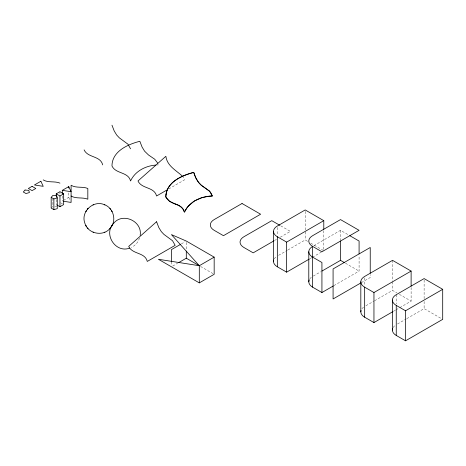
<?xml version="1.0" encoding="UTF-8"?>
<svg xmlns="http://www.w3.org/2000/svg" width="466" height="466" viewBox="0 0 466 466"><rect width="100%" height="100%" fill="white"/><g stroke="black" fill="none" stroke-linecap="round" stroke-linejoin="round"><path stroke-width="0.35" stroke-dasharray="2.33 1.75" d="M139.497 238.021C138.46 242.122 135.262 245.582 131.464 247.335M51.173 208.086L52.903 206.123L52.903 198.97M63.481 200.392L68.747 197.351L68.747 192.347M168.762 188.951L184.437 179.899L183.091 177.063M181.344 243.904L185.054 241.761M172.67 266.074L177.628 263.214M274.596 240.479L276.489 239.39M280.264 237.211L290.341 231.392L280.433 225.672M278.575 255.351L287.248 250.341M287.866 249.986L305.207 239.973L308.306 241.761M313.88 245.693L340.512 230.32L349.18 235.324M309.931 258.7L311.824 257.611M312.453 257.244L321.266 252.153M313.257 276.088L320.69 271.795M333.895 285.629L359.088 271.084L359.088 255.351M361.418 282.606L370.237 277.515L370.237 274.655M365.903 305.766L373.953 301.118M374.571 300.762L392.535 290.388L396.869 292.893M393.479 311.3L395.366 310.21M395.995 309.843L399.146 308.026M399.776 307.665L411.117 301.118L411.117 287.528M397.486 324.004L406.16 318.994M406.777 318.639L424.118 308.626L442.7 319.356M157.176 164.976L158.428 164.882M54.79 206.292L56.677 206.467M310.781 243.188L323.788 250.702M345.463 263.214L359.088 271.084M399.345 294.326L411.117 301.118M200.543 266.435L212.927 273.583M60.568 202.786L62.427 203.858M68.747 197.351L70.512 201.161M424.118 280.019L424.118 298.613M424.118 301.473L424.118 308.626M396.251 294.681L396.251 303.978M392.535 260.354L392.535 281.091M392.535 281.808L392.535 290.388M364.662 277.876L364.662 285.74M340.512 230.32L340.512 240.328M323.788 230.676L323.788 249.986M305.207 211.366L305.207 239.973M277.34 227.455L277.34 235.324M186.295 242.477L186.295 249.625M171.43 261.787L171.43 265.358M62.31 196.064L62.31 201.067M59.951 191.701L59.951 194.561M56.235 199.565L56.235 204.574M274.229 258.921A13.135 7.584 0 0 1 276.67 256.481M309.89 278.773A13.135 7.584 0 0 1 311.358 277.305M361.913 308.812A13.135 7.584 0 0 1 363.998 306.896M393.141 327.575A13.135 7.584 0 0 1 395.582 325.134"/><path stroke-width="0.7" d="M140.173 235.318C142.561 221.152 122.61 212.106 113.605 223.342C103.097 233.885 115.434 253.37 129.507 248.168M166.053 194.211L166.379 192.545A11.434 6.6 -60 0 1 169.467 185.946M104.518 204.737C93.549 199.664 80.484 211.733 84.829 223.092C87.736 233.833 103.236 236.973 110.145 228.311M109.871 228.625C117.094 221.449 113.821 207.813 104.209 204.609M86.111 211.081L86.321 210.714M85.831 211.57L86.041 211.203M111.898 225.835L112.114 225.462M186.994 207.842L184.437 212.082L182.8 208.751L179.387 205.663A15.017 8.668 60 0 0 178.798 205.355L178.216 205.081A29.737 17.166 60 0 0 177.045 204.603L176.661 204.458M169.473 185.951L171.832 183.237M187.192 207.58L188.2 206.31M87.445 209.135L87.725 208.809M87.8 208.727L88.068 208.413M110.215 228.229L110.494 227.903M188.41 206.065L194.293 201.05L201.72 197.735M51.173 197.357L52.903 195.394L56.677 195.737L57.271 197.916L57.271 208.646L53.87 209.642L51.173 208.086L51.173 197.357L53.87 198.918L57.271 197.916M172.088 182.992L173.626 181.635M173.882 181.42C179.666 176.876 186.709 174.325 193.728 172.391C195.411 178.327 198.679 184.175 204.19 187.315M56.235 195.994L56.235 193.844L59.951 191.701L63.667 193.844L63.667 204.574L59.951 206.718L56.858 204.929M62.31 190.338L68.747 186.627L71.1 191.701L62.31 190.338L62.31 193.914M56.235 193.844L59.951 195.994L63.667 193.844M167.02 189.959L156.57 195.994C154.304 186.627 141.699 189.144 137.988 180.971L165.855 156.302C167.247 166.286 176.451 170.428 182.8 176.556M180.721 244.266L171.43 249.625L171.43 261.787M178.862 262.498L186.295 258.211L199.302 265.719L214.168 257.133L214.168 274.299L199.302 282.879L158.428 259.282L199.302 265.719L199.302 282.879M273.967 240.846L253.184 252.846L243.893 247.481A13.135 7.584 0 0 1 243.893 236.757L271.765 220.663L279.816 225.311M323.788 220.663L305.207 209.939L277.34 226.027A13.135 7.584 0 0 0 277.34 236.751L286.631 242.116L323.788 220.663L323.788 229.243M273.717 260.016A13.135 7.584 0 0 0 277.34 266.791L286.631 272.156L309.302 259.061M321.93 271.084L340.512 260.354L344.228 262.498M309.238 279.845A13.135 7.584 0 0 0 312.639 287.173L321.93 292.537L333.266 285.99M360.789 282.973L333.079 298.974L333.079 268.934L370.237 247.481L370.237 273.227M411.117 271.078L392.535 260.354L364.662 276.443A13.135 7.584 0 0 0 364.662 287.173L373.953 292.537L411.117 271.078L411.117 286.101M361.045 310.432A13.135 7.584 0 0 0 364.662 317.206L373.953 322.571L392.85 311.661M442.7 289.316L424.118 278.592L396.251 294.681A13.135 7.584 0 0 0 396.251 305.405L405.542 310.77L442.7 289.316L442.7 319.356L405.542 340.809L396.251 335.444A13.135 7.584 0 0 1 392.628 328.67M93.025 204.894L93.351 204.766M93.421 204.737L93.73 204.609M104.209 232.429L104.914 232.138M201.953 197.666L208.419 196.337M155.924 165.069C145.555 165.785 135.029 171.214 130.556 180.971C128.296 171.61 115.684 174.127 111.974 165.954C112.026 151.339 127.76 144.367 139.847 141.285L142.095 147.093L144.577 151.153L148.52 154.992L154.741 159.232L157.665 163.053M208.64 196.308L212.31 195.994L211.459 193.984A7.229 4.171 60 0 0 209.7 191.398L209.286 190.967M63.661 201.277L71.1 202.43L71.1 185.264C76.197 188.38 82.523 186.225 87.824 188.485L87.824 199.209C82.523 196.955 76.197 199.11 71.1 195.994M174.931 203.858L175.699 204.12M174.738 203.788L169.484 201.236L165.855 197.066C165.908 182.445 181.641 175.472 193.728 172.391L195.976 178.204L198.458 182.264L201.079 185.043L209.688 191.392L212.31 195.994C201.131 196.215 189.278 201.458 184.437 212.082L183.715 210.323A6.699 3.868 60 0 0 182.066 207.795A7.165 4.136 60 0 0 180.756 206.572L175.845 204.172M176.468 204.388C172.274 203.153 167.97 201.137 165.855 197.066A19.03 10.986 -60 0 1 166.047 194.211M104.588 204.766L104.914 204.894M93.025 232.138L93.73 232.429M59.951 183.121C54.656 180.86 48.324 183.016 43.227 179.899M349.797 235.68L359.088 241.044L359.088 253.918M214.168 257.133L186.295 241.044L171.43 234.608L199.302 265.719M204.411 187.454L209.077 190.757M110.494 209.129L109.871 208.413M87.445 227.903L87.725 228.229M87.8 228.311L88.068 228.625M84.107 149.866C87.812 158.038 100.423 155.522 102.683 164.882M111.619 210.714L111.828 211.075M111.898 211.203L112.114 211.57M85.831 225.462L86.041 225.835M86.111 225.958L86.321 226.319M130.556 148.794L127.94 144.192L119.325 137.843L116.71 135.064L114.222 131.004L111.974 125.191M405.542 310.77L405.542 340.809M396.251 305.405L396.251 335.444M392.401 300.046L392.401 330.079M373.953 292.537L373.953 322.571M364.662 287.173L364.662 317.206M360.818 281.808L360.818 311.841M340.512 241.044L340.512 260.354M321.93 292.537L321.93 262.498L312.639 257.133A13.135 7.584 0 0 1 312.639 246.409A13.135 7.584 0 0 1 312.639 235.68L340.512 219.591L359.088 230.32L321.93 251.774L312.639 246.409L312.639 287.173M308.789 251.774L308.789 281.808M286.631 242.116L286.631 272.156M277.34 236.751L277.34 266.791M273.49 231.392L273.49 261.426M186.295 251.058L186.295 258.211M68.747 186.627L68.747 188.054M59.951 195.994L59.951 206.718M56.677 195.737L56.677 197.17M53.87 198.918L53.87 209.642M25.036 190.029L23.3 191.992L25.997 193.553L29.405 192.551L28.805 190.373L25.036 190.029M156.57 221.734L128.698 246.409C132.408 254.582 145.013 252.065 147.279 261.426L175.146 245.337L172.531 240.736L163.915 234.386L161.3 231.608L158.813 227.548L156.57 221.734M32.084 186.336L28.368 188.485L32.084 190.629L35.8 188.485L32.084 186.336M40.874 181.262L34.437 184.979L43.227 186.336L40.874 181.262M242.035 203.502L214.168 219.591A13.135 7.584 0 0 0 214.168 230.32L223.459 235.68L260.616 214.226L242.035 203.502"/></g></svg>
